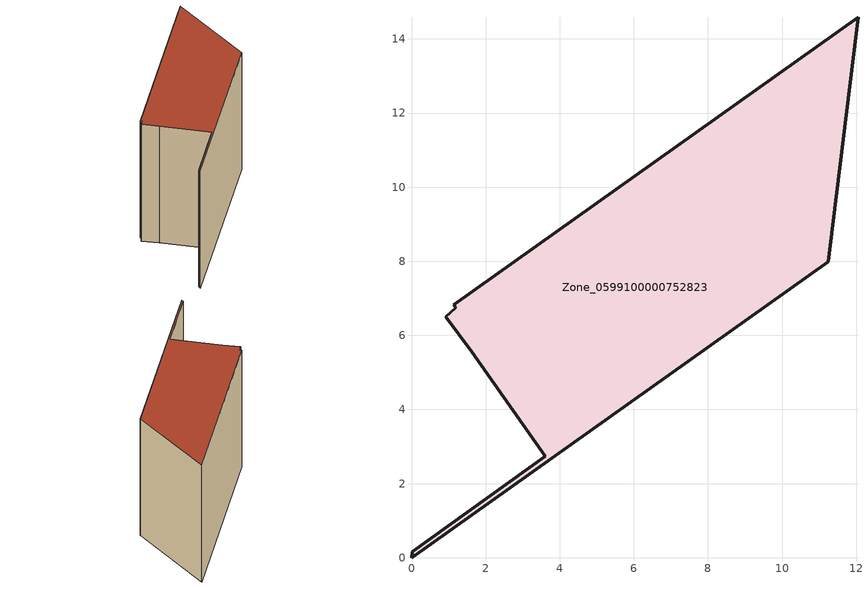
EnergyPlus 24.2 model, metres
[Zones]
Zone_0599100000752823
 floor ground (C_G): 0.92,6.51 1.2,6.74 1.14,6.83 12.05,14.58 11.25,7.99 0,0 0.02,0.16 3.61,2.73 1.62,5.56 z0
 wall outside (C_F): 1.2,6.74 0.92,6.51 1.62,5.56 3.61,2.73 0.02,0.16 0,0 11.25,7.99 12.05,14.58 1.14,6.83 1.2,6.74 z0:9.14
 roof outside (C_R): 0,0 11.25,7.99 12.05,14.58 1.14,6.83 1.2,6.74 0.92,6.51 1.62,5.56 3.61,2.73 0.02,0.16 z9.14
[BUILDING]
Pand.0599100000752823: North Axis=0; Terrain=City; Loads Convergence Tolerance Value=0.04; Temperature Convergence Tolerance Value=0.4; Solar Distribution=FullExterior; Maximum Number of Warmup Days=25; Minimum Number of Warmup Days=1
[Site:Location]
Rotterdam.The.Hague.AP_ZH_NLD Design_Conditions: Latitude=51.96; Longitude=4.45; Time Zone=1; Elevation=-4.5
[SITE:GROUNDTEMPERATURE:BUILDINGSURFACE]
18, 18, 18, 18, 18, 18, 18, 18, 18, 18, 18, 18
[MATERIAL] Thermal Absorptance=0.9; Solar Absorptance=0.7; Visible Absorptance=0.7
Name | Roughness | Thickness | Conductivity | Density | Specific Heat
G.TI.2006-2014 | MediumSmooth | 0.15 | 0.06 | 540 | 1210
F.TI.2006-2014 | Rough | 0.3 | 0.12 | 1920 | 840
R.TI.2006-2014 | MediumRough | 0.2 | 0.08 | 1500 | 1000
[CONSTRUCTION]
C_G: G.TI.2006-2014
C_F: F.TI.2006-2014
C_R: R.TI.2006-2014
[ZONE]
Zone_0599100000752823: Type=1; Multiplier=1; Ceiling Height=Autocalculate; Volume=Autocalculate; Floor Area=autocalculate; Part of Total Floor Area=Yes
[ZONEINFILTRATION:DESIGNFLOWRATE]
Infil_Zone_0599100000752823: Zone or ZoneList or Space or SpaceList=Zone_0599100000752823; Schedule=AlwaysOn; Design Flow Rate Calculation Method=Flow/Area; Flow Rate per Floor Area=0.0015; Constant Term Coefficient=1; Temperature Term Coefficient=0; Velocity Term Coefficient=0; Velocity Squared Term Coefficient=0
[HVACTEMPLATE:ZONE:IDEALLOADSAIRSYSTEM]
Zone_0599100000752823: Maximum Heating Supply Air Temperature=50; Minimum Cooling Supply Air Temperature=13; Maximum Heating Supply Air Humidity Ratio=0.0156; Minimum Cooling Supply Air Humidity Ratio=0.0077; Heating Limit=NoLimit; Cooling Limit=NoLimit; Dehumidification Control Type=ConstantSensibleHeatRatio; Cooling Sensible Heat Ratio=0.7; Dehumidification Setpoint=60; Humidification Control Type=None; Humidification Setpoint=30; Outdoor Air Method=None; Outdoor Air Flow Rate per Person=0.00944; Outdoor Air Flow Rate per Zone Floor Area=0; Outdoor Air Flow Rate per Zone=0; Demand Controlled Ventilation Type=None; Outdoor Air Economizer Type=NoEconomizer; Heat Recovery Type=None; Sensible Heat Recovery Effectiveness=0.7; Latent Heat Recovery Effectiveness=0.65
[ZONECONTROL:THERMOSTAT]
ThermostatControl_Zone_0599100000752823: Zone or ZoneList=Zone_0599100000752823; Control Type Schedule=DualSetpointControlType; Control 1=Thermostat_Zone_0599100000752823; Temperature Difference Between Cutout And Setpoint=0
[THERMOSTATSETPOINT:DUALSETPOINT]
Thermostat_Zone_0599100000752823: Heating Setpoint Temperature Schedule=HeatingSetpoint_Zone_0599100000752823; Cooling Setpoint Temperature Schedule=CoolingSetpoint_Zone_0599100000752823
[SCHEDULE:COMPACT]
HeatingSetpoint_Zone_0599100000752823: Through: 12/31, For: AllDays, Until: 24:00, 21
CoolingSetpoint_Zone_0599100000752823: Through: 12/31, For: AllDays, Until: 24:00, 24
DualSetpointControlType: Through: 12/31, For: AllDays, Until: 24:00, 4
AlwaysOn: Through: 12/31, For: AllDays, Until: 24:00, 1
